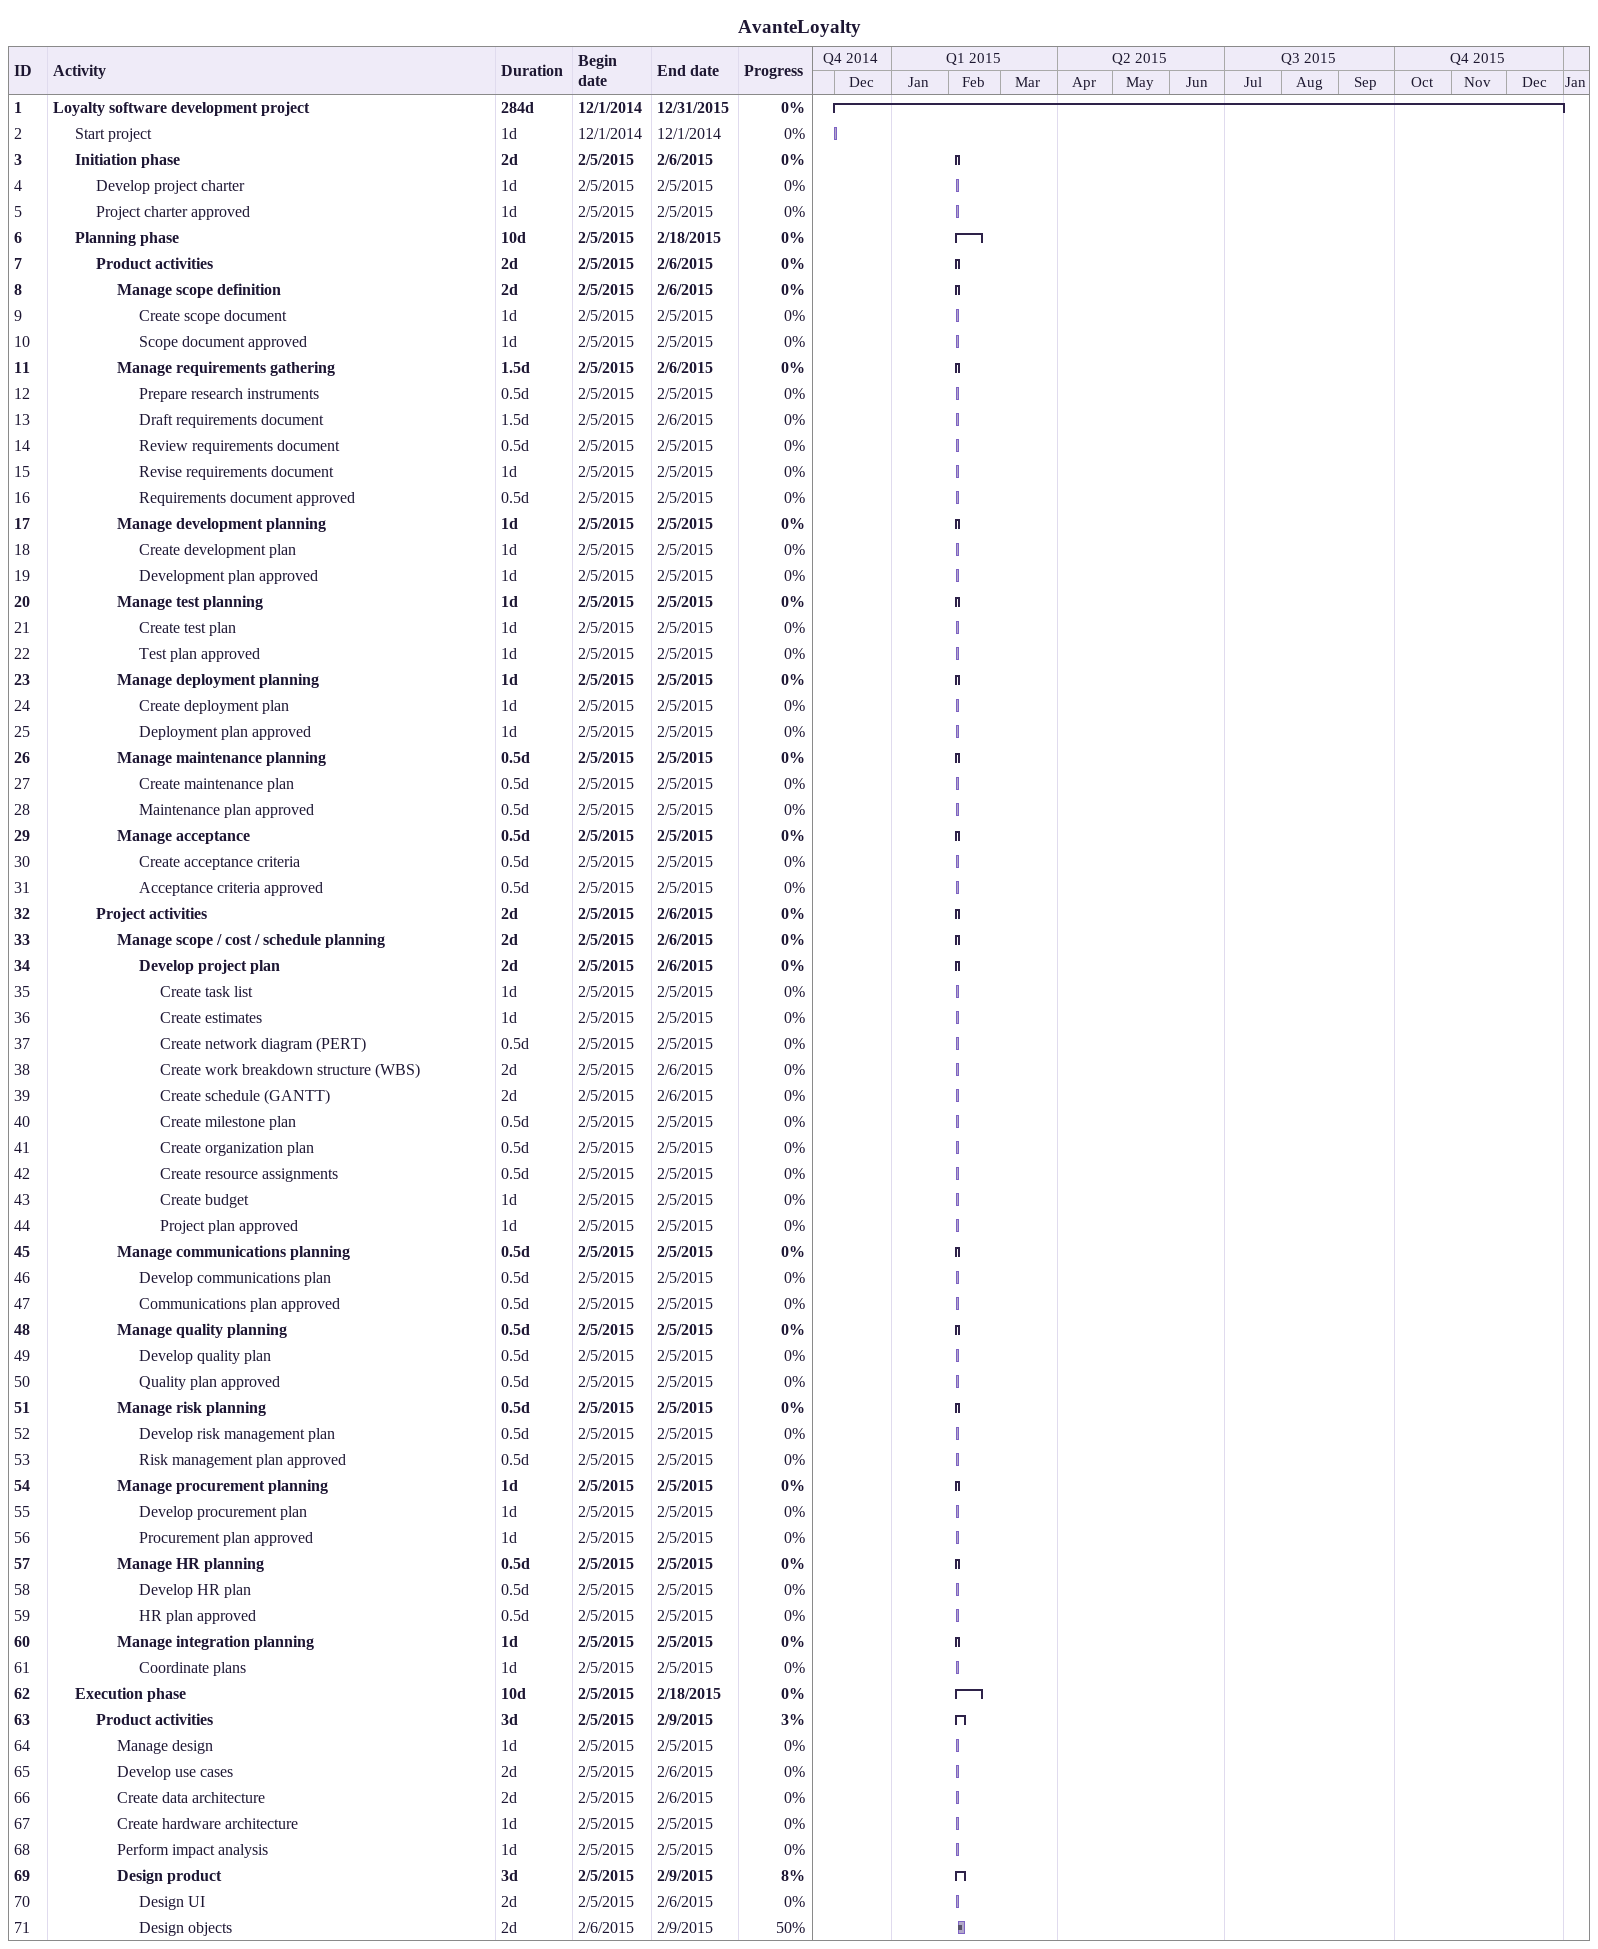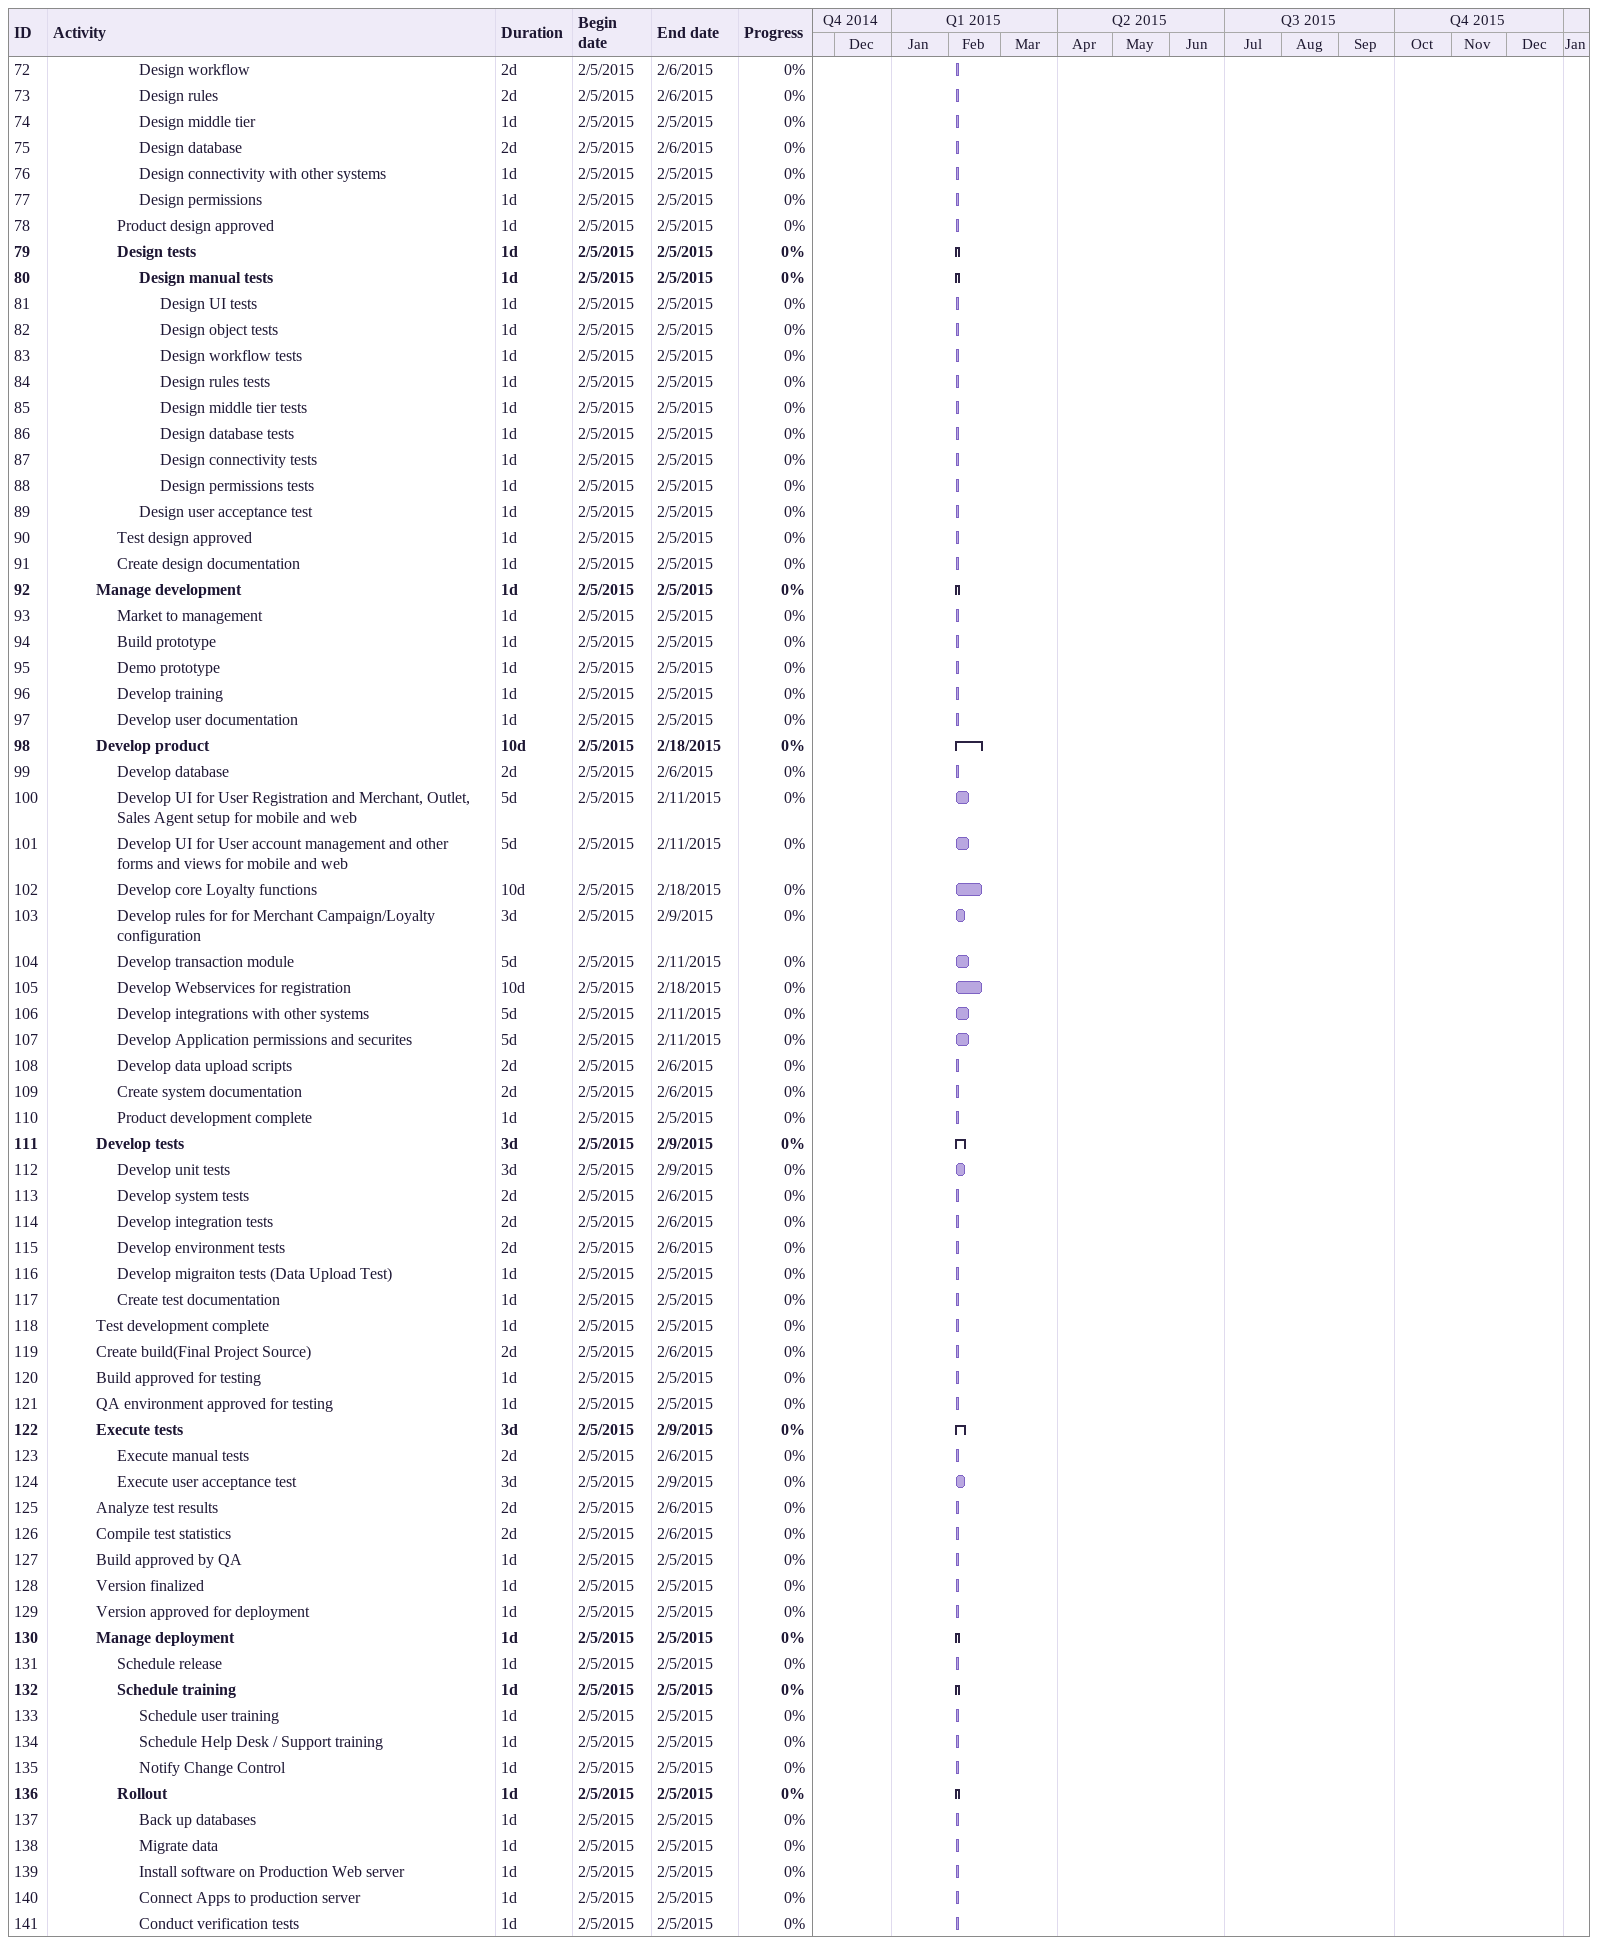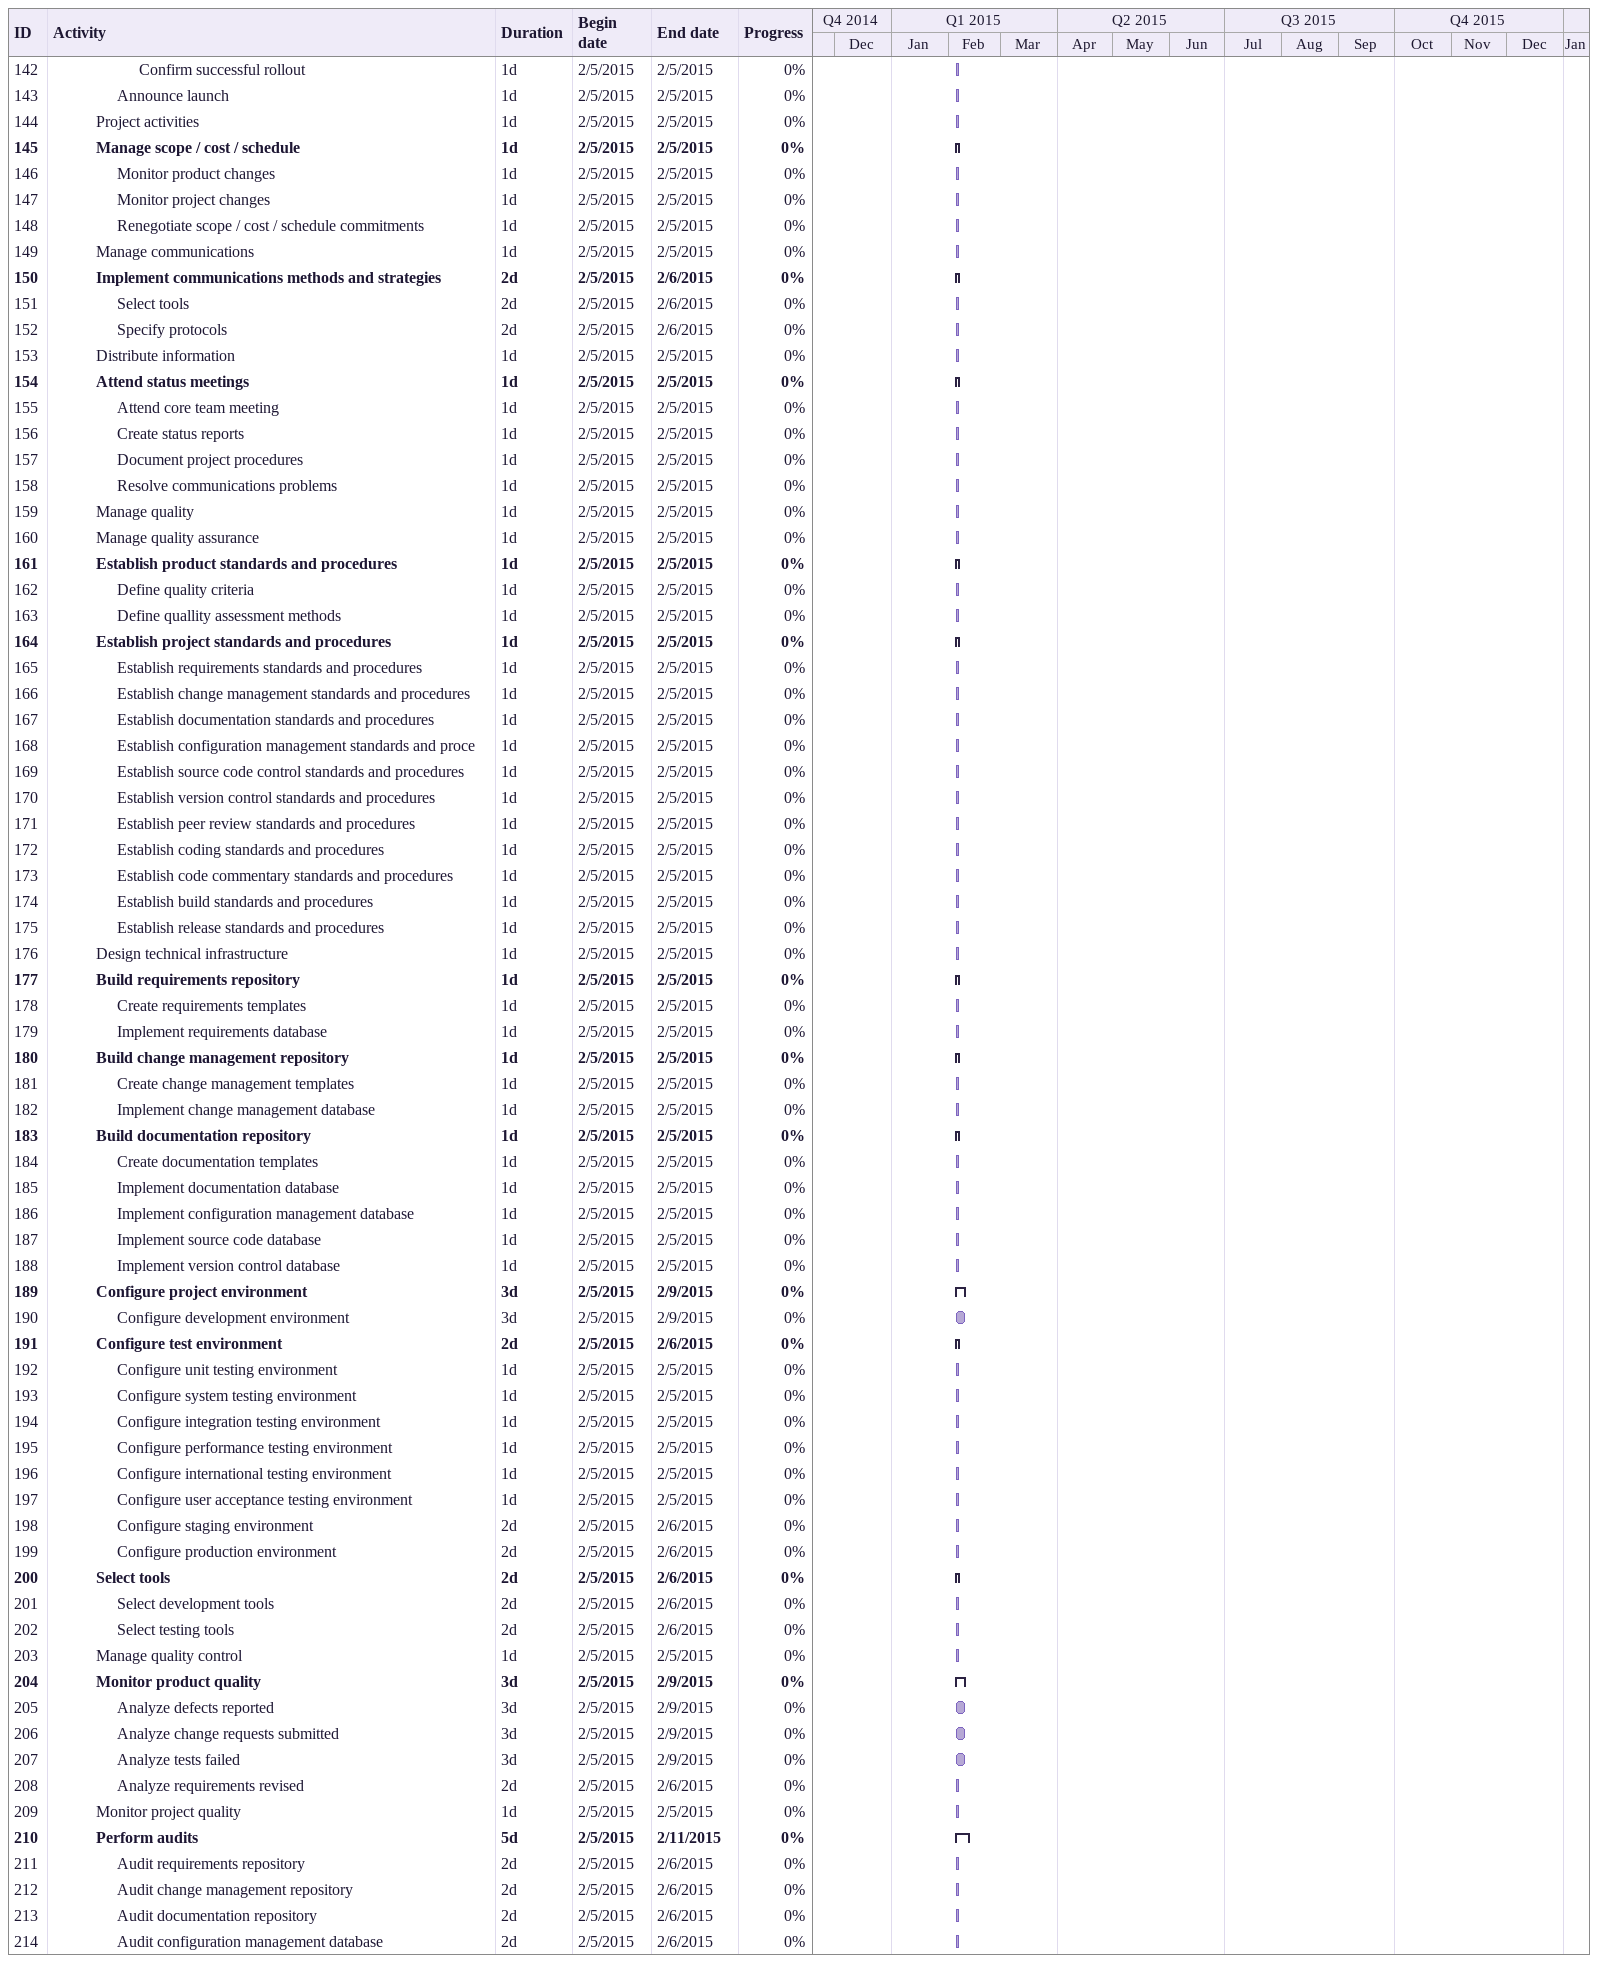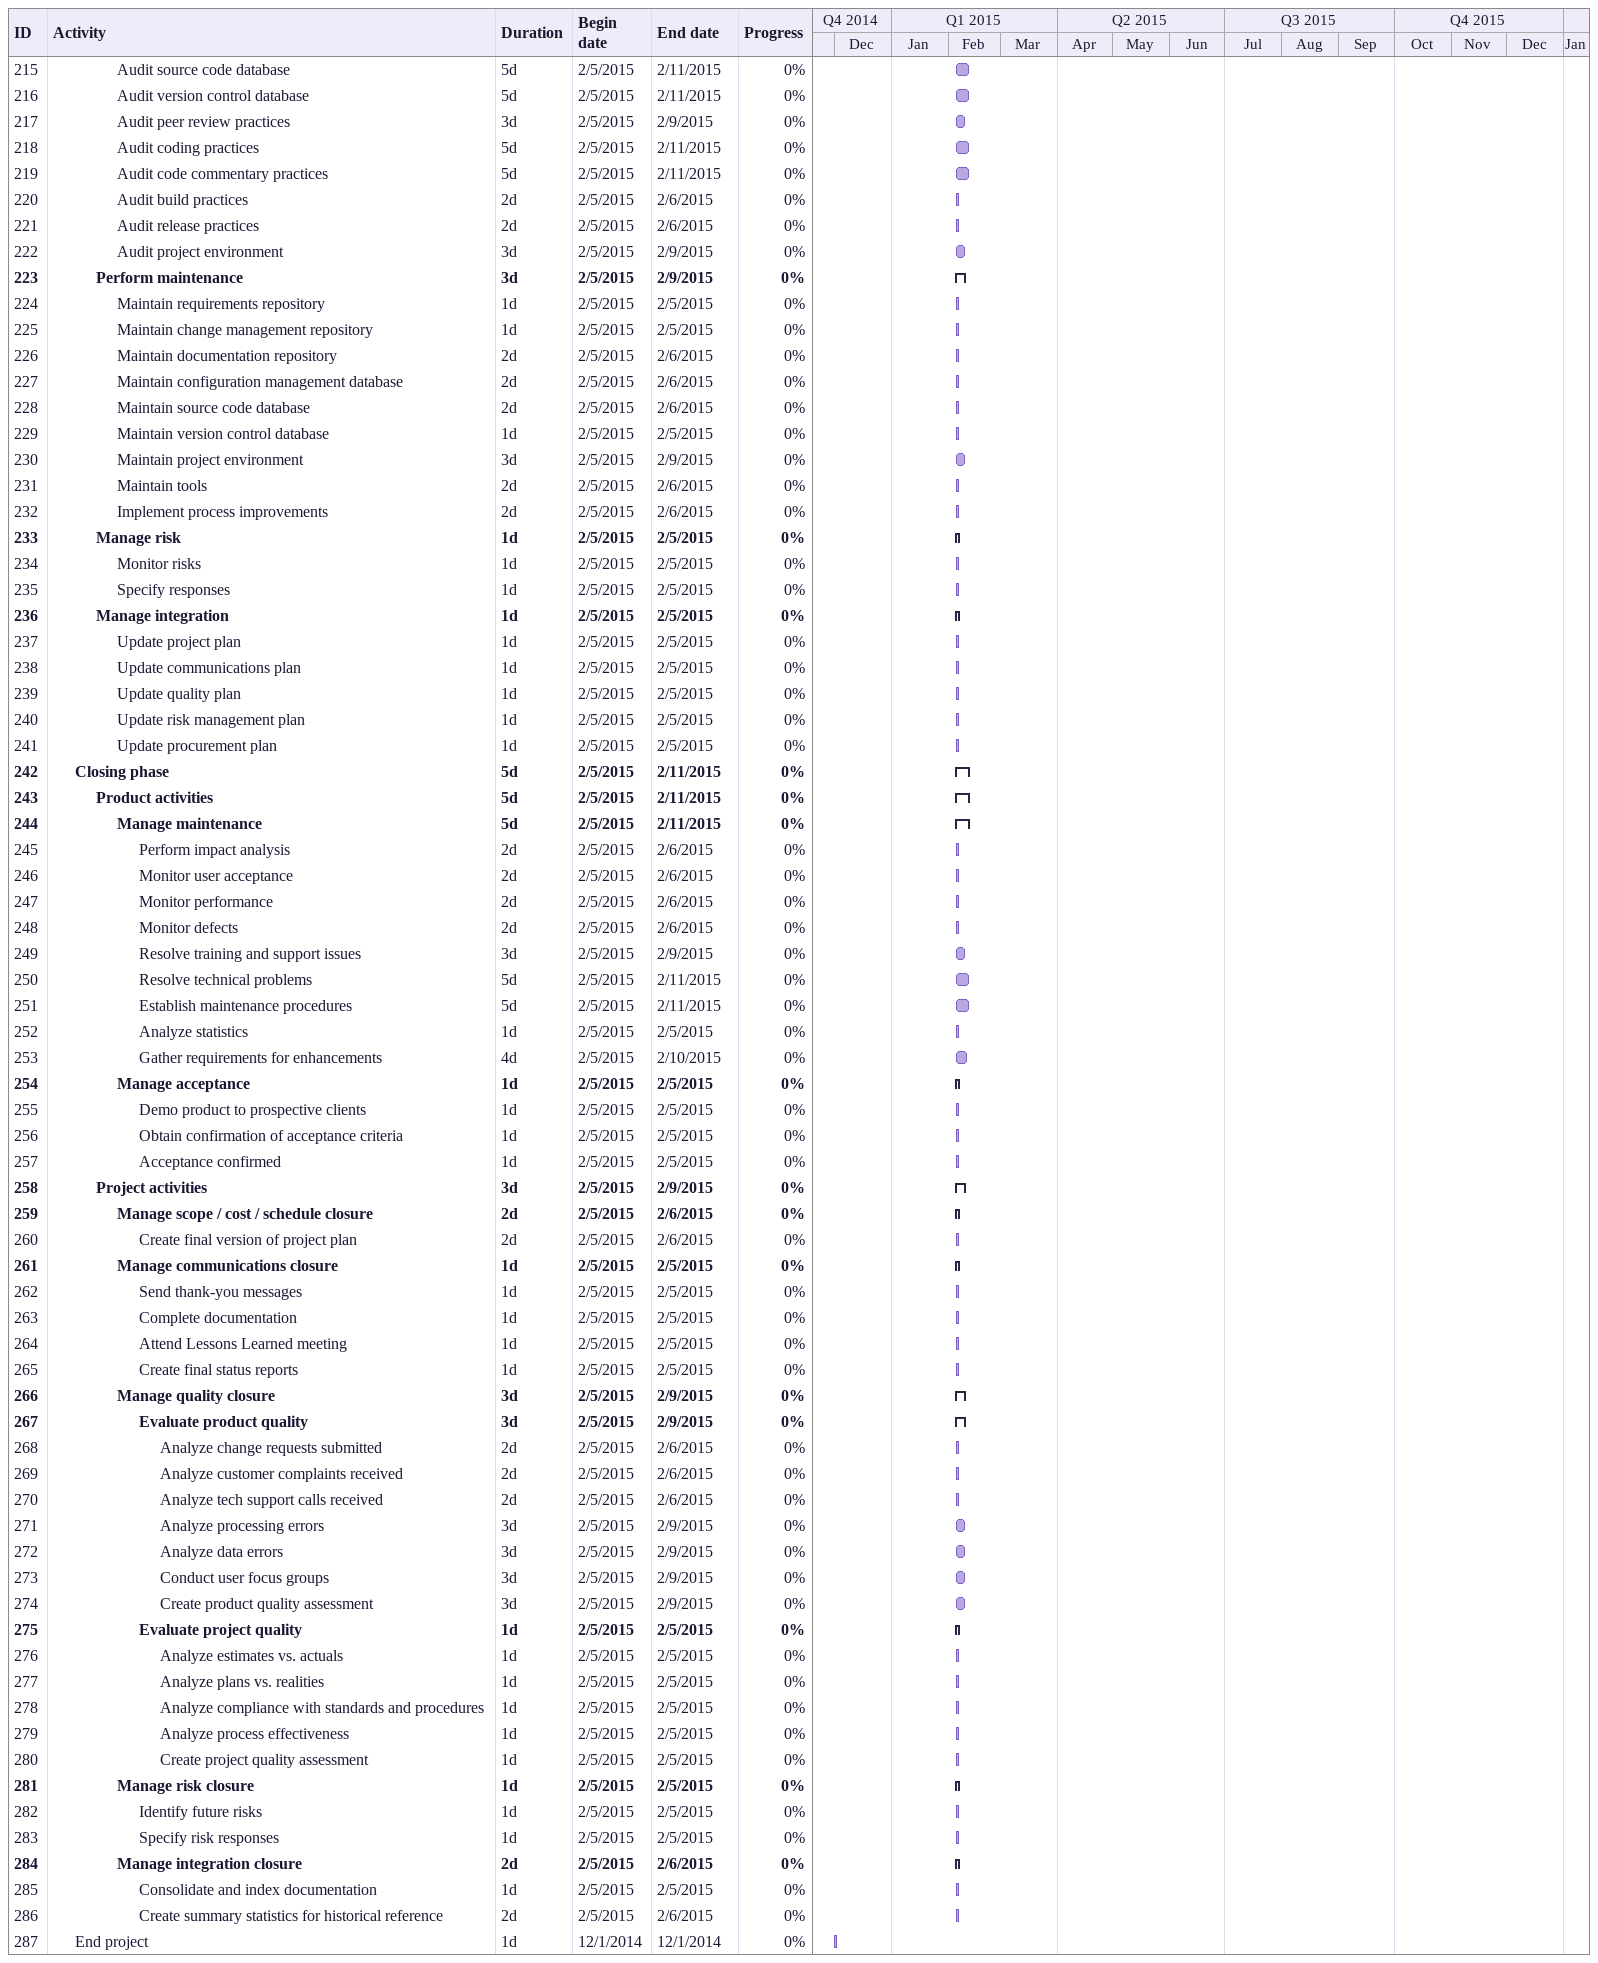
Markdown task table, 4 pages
AvanteLoyalty

| ID | Level | Task | Duration | Start | Finish | % complete |
|---|---|---|---|---|---|---|
| 1 | 1 | **Loyalty software development project** | 284d | 2014-12-01 | 2015-12-31 | 0 |
| 2 | 2 | Start project | 1d | 2014-12-01 | 2014-12-01 | 0 |
| 3 | 2 | **Initiation phase** | 2d | 2015-02-05 | 2015-02-06 | 0 |
| 4 | 3 | Develop project charter | 1d | 2015-02-05 | 2015-02-05 | 0 |
| 5 | 3 | Project charter approved | 1d | 2015-02-05 | 2015-02-05 | 0 |
| 6 | 2 | **Planning phase** | 10d | 2015-02-05 | 2015-02-18 | 0 |
| 7 | 3 | **Product activities** | 2d | 2015-02-05 | 2015-02-06 | 0 |
| 8 | 4 | **Manage scope definition** | 2d | 2015-02-05 | 2015-02-06 | 0 |
| 9 | 5 | Create scope document | 1d | 2015-02-05 | 2015-02-05 | 0 |
| 10 | 5 | Scope document approved | 1d | 2015-02-05 | 2015-02-05 | 0 |
| 11 | 4 | **Manage requirements gathering** | 1.5d | 2015-02-05 | 2015-02-06 | 0 |
| 12 | 5 | Prepare research instruments | 0.5d | 2015-02-05 | 2015-02-05 | 0 |
| 13 | 5 | Draft requirements document | 1.5d | 2015-02-05 | 2015-02-06 | 0 |
| 14 | 5 | Review requirements document | 0.5d | 2015-02-05 | 2015-02-05 | 0 |
| 15 | 5 | Revise requirements document | 1d | 2015-02-05 | 2015-02-05 | 0 |
| 16 | 5 | Requirements document approved | 0.5d | 2015-02-05 | 2015-02-05 | 0 |
| 17 | 4 | **Manage development planning** | 1d | 2015-02-05 | 2015-02-05 | 0 |
| 18 | 5 | Create development plan | 1d | 2015-02-05 | 2015-02-05 | 0 |
| 19 | 5 | Development plan approved | 1d | 2015-02-05 | 2015-02-05 | 0 |
| 20 | 4 | **Manage test planning** | 1d | 2015-02-05 | 2015-02-05 | 0 |
| 21 | 5 | Create test plan | 1d | 2015-02-05 | 2015-02-05 | 0 |
| 22 | 5 | Test plan approved | 1d | 2015-02-05 | 2015-02-05 | 0 |
| 23 | 4 | **Manage deployment planning** | 1d | 2015-02-05 | 2015-02-05 | 0 |
| 24 | 5 | Create deployment plan | 1d | 2015-02-05 | 2015-02-05 | 0 |
| 25 | 5 | Deployment plan approved | 1d | 2015-02-05 | 2015-02-05 | 0 |
| 26 | 4 | **Manage maintenance planning** | 0.5d | 2015-02-05 | 2015-02-05 | 0 |
| 27 | 5 | Create maintenance plan | 0.5d | 2015-02-05 | 2015-02-05 | 0 |
| 28 | 5 | Maintenance plan approved | 0.5d | 2015-02-05 | 2015-02-05 | 0 |
| 29 | 4 | **Manage acceptance** | 0.5d | 2015-02-05 | 2015-02-05 | 0 |
| 30 | 5 | Create acceptance criteria | 0.5d | 2015-02-05 | 2015-02-05 | 0 |
| 31 | 5 | Acceptance criteria approved | 0.5d | 2015-02-05 | 2015-02-05 | 0 |
| 32 | 3 | **Project activities** | 2d | 2015-02-05 | 2015-02-06 | 0 |
| 33 | 4 | **Manage scope / cost / schedule planning** | 2d | 2015-02-05 | 2015-02-06 | 0 |
| 34 | 5 | **Develop project plan** | 2d | 2015-02-05 | 2015-02-06 | 0 |
| 35 | 6 | Create task list | 1d | 2015-02-05 | 2015-02-05 | 0 |
| 36 | 6 | Create estimates | 1d | 2015-02-05 | 2015-02-05 | 0 |
| 37 | 6 | Create network diagram (PERT) | 0.5d | 2015-02-05 | 2015-02-05 | 0 |
| 38 | 6 | Create work breakdown structure (WBS) | 2d | 2015-02-05 | 2015-02-06 | 0 |
| 39 | 6 | Create schedule (GANTT) | 2d | 2015-02-05 | 2015-02-06 | 0 |
| 40 | 6 | Create milestone plan | 0.5d | 2015-02-05 | 2015-02-05 | 0 |
| 41 | 6 | Create organization plan | 0.5d | 2015-02-05 | 2015-02-05 | 0 |
| 42 | 6 | Create resource assignments | 0.5d | 2015-02-05 | 2015-02-05 | 0 |
| 43 | 6 | Create budget | 1d | 2015-02-05 | 2015-02-05 | 0 |
| 44 | 6 | Project plan approved | 1d | 2015-02-05 | 2015-02-05 | 0 |
| 45 | 4 | **Manage communications planning** | 0.5d | 2015-02-05 | 2015-02-05 | 0 |
| 46 | 5 | Develop communications plan | 0.5d | 2015-02-05 | 2015-02-05 | 0 |
| 47 | 5 | Communications plan approved | 0.5d | 2015-02-05 | 2015-02-05 | 0 |
| 48 | 4 | **Manage quality planning** | 0.5d | 2015-02-05 | 2015-02-05 | 0 |
| 49 | 5 | Develop quality plan | 0.5d | 2015-02-05 | 2015-02-05 | 0 |
| 50 | 5 | Quality plan approved | 0.5d | 2015-02-05 | 2015-02-05 | 0 |
| 51 | 4 | **Manage risk planning** | 0.5d | 2015-02-05 | 2015-02-05 | 0 |
| 52 | 5 | Develop risk management plan | 0.5d | 2015-02-05 | 2015-02-05 | 0 |
| 53 | 5 | Risk management plan approved | 0.5d | 2015-02-05 | 2015-02-05 | 0 |
| 54 | 4 | **Manage procurement planning** | 1d | 2015-02-05 | 2015-02-05 | 0 |
| 55 | 5 | Develop procurement plan | 1d | 2015-02-05 | 2015-02-05 | 0 |
| 56 | 5 | Procurement plan approved | 1d | 2015-02-05 | 2015-02-05 | 0 |
| 57 | 4 | **Manage HR planning** | 0.5d | 2015-02-05 | 2015-02-05 | 0 |
| 58 | 5 | Develop HR plan | 0.5d | 2015-02-05 | 2015-02-05 | 0 |
| 59 | 5 | HR plan approved | 0.5d | 2015-02-05 | 2015-02-05 | 0 |
| 60 | 4 | **Manage integration planning** | 1d | 2015-02-05 | 2015-02-05 | 0 |
| 61 | 5 | Coordinate plans | 1d | 2015-02-05 | 2015-02-05 | 0 |
| 62 | 2 | **Execution phase** | 10d | 2015-02-05 | 2015-02-18 | 0 |
| 63 | 3 | **Product activities** | 3d | 2015-02-05 | 2015-02-09 | 3 |
| 64 | 4 | Manage design | 1d | 2015-02-05 | 2015-02-05 | 0 |
| 65 | 4 | Develop use cases | 2d | 2015-02-05 | 2015-02-06 | 0 |
| 66 | 4 | Create data architecture | 2d | 2015-02-05 | 2015-02-06 | 0 |
| 67 | 4 | Create hardware architecture | 1d | 2015-02-05 | 2015-02-05 | 0 |
| 68 | 4 | Perform impact analysis | 1d | 2015-02-05 | 2015-02-05 | 0 |
| 69 | 4 | **Design product** | 3d | 2015-02-05 | 2015-02-09 | 8 |
| 70 | 5 | Design UI | 2d | 2015-02-05 | 2015-02-06 | 0 |
| 71 | 5 | Design objects | 2d | 2015-02-06 | 2015-02-09 | 50 |
| 72 | 5 | Design workflow | 2d | 2015-02-05 | 2015-02-06 | 0 |
| 73 | 5 | Design rules | 2d | 2015-02-05 | 2015-02-06 | 0 |
| 74 | 5 | Design middle tier | 1d | 2015-02-05 | 2015-02-05 | 0 |
| 75 | 5 | Design database | 2d | 2015-02-05 | 2015-02-06 | 0 |
| 76 | 5 | Design connectivity with other systems | 1d | 2015-02-05 | 2015-02-05 | 0 |
| 77 | 5 | Design permissions | 1d | 2015-02-05 | 2015-02-05 | 0 |
| 78 | 4 | Product design approved | 1d | 2015-02-05 | 2015-02-05 | 0 |
| 79 | 4 | **Design tests** | 1d | 2015-02-05 | 2015-02-05 | 0 |
| 80 | 5 | **Design manual tests** | 1d | 2015-02-05 | 2015-02-05 | 0 |
| 81 | 6 | Design UI tests | 1d | 2015-02-05 | 2015-02-05 | 0 |
| 82 | 6 | Design object tests | 1d | 2015-02-05 | 2015-02-05 | 0 |
| 83 | 6 | Design workflow tests | 1d | 2015-02-05 | 2015-02-05 | 0 |
| 84 | 6 | Design rules tests | 1d | 2015-02-05 | 2015-02-05 | 0 |
| 85 | 6 | Design middle tier tests | 1d | 2015-02-05 | 2015-02-05 | 0 |
| 86 | 6 | Design database tests | 1d | 2015-02-05 | 2015-02-05 | 0 |
| 87 | 6 | Design connectivity tests | 1d | 2015-02-05 | 2015-02-05 | 0 |
| 88 | 6 | Design permissions tests | 1d | 2015-02-05 | 2015-02-05 | 0 |
| 89 | 5 | Design user acceptance test | 1d | 2015-02-05 | 2015-02-05 | 0 |
| 90 | 4 | Test design approved | 1d | 2015-02-05 | 2015-02-05 | 0 |
| 91 | 4 | Create design documentation | 1d | 2015-02-05 | 2015-02-05 | 0 |
| 92 | 3 | **Manage development** | 1d | 2015-02-05 | 2015-02-05 | 0 |
| 93 | 4 | Market to management | 1d | 2015-02-05 | 2015-02-05 | 0 |
| 94 | 4 | Build prototype | 1d | 2015-02-05 | 2015-02-05 | 0 |
| 95 | 4 | Demo prototype | 1d | 2015-02-05 | 2015-02-05 | 0 |
| 96 | 4 | Develop training | 1d | 2015-02-05 | 2015-02-05 | 0 |
| 97 | 4 | Develop user documentation | 1d | 2015-02-05 | 2015-02-05 | 0 |
| 98 | 3 | **Develop product** | 10d | 2015-02-05 | 2015-02-18 | 0 |
| 99 | 4 | Develop database | 2d | 2015-02-05 | 2015-02-06 | 0 |
| 100 | 4 | Develop UI for User Registration and Merchant, Outlet, Sales Agent setup for mobile and web | 5d | 2015-02-05 | 2015-02-11 | 0 |
| 101 | 4 | Develop UI for User account management and other forms and views for mobile and web | 5d | 2015-02-05 | 2015-02-11 | 0 |
| 102 | 4 | Develop core Loyalty functions | 10d | 2015-02-05 | 2015-02-18 | 0 |
| 103 | 4 | Develop rules for for Merchant Campaign/Loyalty configuration | 3d | 2015-02-05 | 2015-02-09 | 0 |
| 104 | 4 | Develop transaction module | 5d | 2015-02-05 | 2015-02-11 | 0 |
| 105 | 4 | Develop Webservices for registration | 10d | 2015-02-05 | 2015-02-18 | 0 |
| 106 | 4 | Develop integrations with other systems | 5d | 2015-02-05 | 2015-02-11 | 0 |
| 107 | 4 | Develop Application permissions and securites | 5d | 2015-02-05 | 2015-02-11 | 0 |
| 108 | 4 | Develop data upload scripts | 2d | 2015-02-05 | 2015-02-06 | 0 |
| 109 | 4 | Create system documentation | 2d | 2015-02-05 | 2015-02-06 | 0 |
| 110 | 4 | Product development complete | 1d | 2015-02-05 | 2015-02-05 | 0 |
| 111 | 3 | **Develop tests** | 3d | 2015-02-05 | 2015-02-09 | 0 |
| 112 | 4 | Develop unit tests | 3d | 2015-02-05 | 2015-02-09 | 0 |
| 113 | 4 | Develop system tests | 2d | 2015-02-05 | 2015-02-06 | 0 |
| 114 | 4 | Develop integration tests | 2d | 2015-02-05 | 2015-02-06 | 0 |
| 115 | 4 | Develop environment tests | 2d | 2015-02-05 | 2015-02-06 | 0 |
| 116 | 4 | Develop migraiton tests (Data Upload Test) | 1d | 2015-02-05 | 2015-02-05 | 0 |
| 117 | 4 | Create test documentation | 1d | 2015-02-05 | 2015-02-05 | 0 |
| 118 | 3 | Test development complete | 1d | 2015-02-05 | 2015-02-05 | 0 |
| 119 | 3 | Create build(Final Project Source) | 2d | 2015-02-05 | 2015-02-06 | 0 |
| 120 | 3 | Build approved for testing | 1d | 2015-02-05 | 2015-02-05 | 0 |
| 121 | 3 | QA environment approved for testing | 1d | 2015-02-05 | 2015-02-05 | 0 |
| 122 | 3 | **Execute tests** | 3d | 2015-02-05 | 2015-02-09 | 0 |
| 123 | 4 | Execute manual tests | 2d | 2015-02-05 | 2015-02-06 | 0 |
| 124 | 4 | Execute user acceptance test | 3d | 2015-02-05 | 2015-02-09 | 0 |
| 125 | 3 | Analyze test results | 2d | 2015-02-05 | 2015-02-06 | 0 |
| 126 | 3 | Compile test statistics | 2d | 2015-02-05 | 2015-02-06 | 0 |
| 127 | 3 | Build approved by QA | 1d | 2015-02-05 | 2015-02-05 | 0 |
| 128 | 3 | Version finalized | 1d | 2015-02-05 | 2015-02-05 | 0 |
| 129 | 3 | Version approved for deployment | 1d | 2015-02-05 | 2015-02-05 | 0 |
| 130 | 3 | **Manage deployment** | 1d | 2015-02-05 | 2015-02-05 | 0 |
| 131 | 4 | Schedule release | 1d | 2015-02-05 | 2015-02-05 | 0 |
| 132 | 4 | **Schedule training** | 1d | 2015-02-05 | 2015-02-05 | 0 |
| 133 | 5 | Schedule user training | 1d | 2015-02-05 | 2015-02-05 | 0 |
| 134 | 5 | Schedule Help Desk / Support training | 1d | 2015-02-05 | 2015-02-05 | 0 |
| 135 | 5 | Notify Change Control | 1d | 2015-02-05 | 2015-02-05 | 0 |
| 136 | 4 | **Rollout** | 1d | 2015-02-05 | 2015-02-05 | 0 |
| 137 | 5 | Back up databases | 1d | 2015-02-05 | 2015-02-05 | 0 |
| 138 | 5 | Migrate data | 1d | 2015-02-05 | 2015-02-05 | 0 |
| 139 | 5 | Install software on Production Web server | 1d | 2015-02-05 | 2015-02-05 | 0 |
| 140 | 5 | Connect Apps to production server | 1d | 2015-02-05 | 2015-02-05 | 0 |
| 141 | 5 | Conduct verification tests | 1d | 2015-02-05 | 2015-02-05 | 0 |
| 142 | 5 | Confirm successful rollout | 1d | 2015-02-05 | 2015-02-05 | 0 |
| 143 | 4 | Announce launch | 1d | 2015-02-05 | 2015-02-05 | 0 |
| 144 | 3 | Project activities | 1d | 2015-02-05 | 2015-02-05 | 0 |
| 145 | 3 | **Manage scope / cost / schedule** | 1d | 2015-02-05 | 2015-02-05 | 0 |
| 146 | 4 | Monitor product changes | 1d | 2015-02-05 | 2015-02-05 | 0 |
| 147 | 4 | Monitor project changes | 1d | 2015-02-05 | 2015-02-05 | 0 |
| 148 | 4 | Renegotiate scope / cost / schedule commitments | 1d | 2015-02-05 | 2015-02-05 | 0 |
| 149 | 3 | Manage communications | 1d | 2015-02-05 | 2015-02-05 | 0 |
| 150 | 3 | **Implement communications methods and strategies** | 2d | 2015-02-05 | 2015-02-06 | 0 |
| 151 | 4 | Select tools | 2d | 2015-02-05 | 2015-02-06 | 0 |
| 152 | 4 | Specify protocols | 2d | 2015-02-05 | 2015-02-06 | 0 |
| 153 | 3 | Distribute information | 1d | 2015-02-05 | 2015-02-05 | 0 |
| 154 | 3 | **Attend status meetings** | 1d | 2015-02-05 | 2015-02-05 | 0 |
| 155 | 4 | Attend core team meeting | 1d | 2015-02-05 | 2015-02-05 | 0 |
| 156 | 4 | Create status reports | 1d | 2015-02-05 | 2015-02-05 | 0 |
| 157 | 4 | Document project procedures | 1d | 2015-02-05 | 2015-02-05 | 0 |
| 158 | 4 | Resolve communications problems | 1d | 2015-02-05 | 2015-02-05 | 0 |
| 159 | 3 | Manage quality | 1d | 2015-02-05 | 2015-02-05 | 0 |
| 160 | 3 | Manage quality assurance | 1d | 2015-02-05 | 2015-02-05 | 0 |
| 161 | 3 | **Establish product standards and procedures** | 1d | 2015-02-05 | 2015-02-05 | 0 |
| 162 | 4 | Define quality criteria | 1d | 2015-02-05 | 2015-02-05 | 0 |
| 163 | 4 | Define quallity assessment methods | 1d | 2015-02-05 | 2015-02-05 | 0 |
| 164 | 3 | **Establish project standards and procedures** | 1d | 2015-02-05 | 2015-02-05 | 0 |
| 165 | 4 | Establish requirements standards and procedures | 1d | 2015-02-05 | 2015-02-05 | 0 |
| 166 | 4 | Establish change management standards and procedures | 1d | 2015-02-05 | 2015-02-05 | 0 |
| 167 | 4 | Establish documentation standards and procedures | 1d | 2015-02-05 | 2015-02-05 | 0 |
| 168 | 4 | Establish configuration management standards and proce | 1d | 2015-02-05 | 2015-02-05 | 0 |
| 169 | 4 | Establish source code control standards and procedures | 1d | 2015-02-05 | 2015-02-05 | 0 |
| 170 | 4 | Establish version control standards and procedures | 1d | 2015-02-05 | 2015-02-05 | 0 |
| 171 | 4 | Establish peer review standards and procedures | 1d | 2015-02-05 | 2015-02-05 | 0 |
| 172 | 4 | Establish coding standards and procedures | 1d | 2015-02-05 | 2015-02-05 | 0 |
| 173 | 4 | Establish code commentary standards and procedures | 1d | 2015-02-05 | 2015-02-05 | 0 |
| 174 | 4 | Establish build standards and procedures | 1d | 2015-02-05 | 2015-02-05 | 0 |
| 175 | 4 | Establish release standards and procedures | 1d | 2015-02-05 | 2015-02-05 | 0 |
| 176 | 3 | Design technical infrastructure | 1d | 2015-02-05 | 2015-02-05 | 0 |
| 177 | 3 | **Build requirements repository** | 1d | 2015-02-05 | 2015-02-05 | 0 |
| 178 | 4 | Create requirements templates | 1d | 2015-02-05 | 2015-02-05 | 0 |
| 179 | 4 | Implement requirements database | 1d | 2015-02-05 | 2015-02-05 | 0 |
| 180 | 3 | **Build change management repository** | 1d | 2015-02-05 | 2015-02-05 | 0 |
| 181 | 4 | Create change management templates | 1d | 2015-02-05 | 2015-02-05 | 0 |
| 182 | 4 | Implement change management database | 1d | 2015-02-05 | 2015-02-05 | 0 |
| 183 | 3 | **Build documentation repository** | 1d | 2015-02-05 | 2015-02-05 | 0 |
| 184 | 4 | Create documentation templates | 1d | 2015-02-05 | 2015-02-05 | 0 |
| 185 | 4 | Implement documentation database | 1d | 2015-02-05 | 2015-02-05 | 0 |
| 186 | 4 | Implement configuration management database | 1d | 2015-02-05 | 2015-02-05 | 0 |
| 187 | 4 | Implement source code database | 1d | 2015-02-05 | 2015-02-05 | 0 |
| 188 | 4 | Implement version control database | 1d | 2015-02-05 | 2015-02-05 | 0 |
| 189 | 3 | **Configure project environment** | 3d | 2015-02-05 | 2015-02-09 | 0 |
| 190 | 4 | Configure development environment | 3d | 2015-02-05 | 2015-02-09 | 0 |
| 191 | 3 | **Configure test environment** | 2d | 2015-02-05 | 2015-02-06 | 0 |
| 192 | 4 | Configure unit testing environment | 1d | 2015-02-05 | 2015-02-05 | 0 |
| 193 | 4 | Configure system testing environment | 1d | 2015-02-05 | 2015-02-05 | 0 |
| 194 | 4 | Configure integration testing environment | 1d | 2015-02-05 | 2015-02-05 | 0 |
| 195 | 4 | Configure performance testing environment | 1d | 2015-02-05 | 2015-02-05 | 0 |
| 196 | 4 | Configure international testing environment | 1d | 2015-02-05 | 2015-02-05 | 0 |
| 197 | 4 | Configure user acceptance testing environment | 1d | 2015-02-05 | 2015-02-05 | 0 |
| 198 | 4 | Configure staging environment | 2d | 2015-02-05 | 2015-02-06 | 0 |
| 199 | 4 | Configure production environment | 2d | 2015-02-05 | 2015-02-06 | 0 |
| 200 | 3 | **Select tools** | 2d | 2015-02-05 | 2015-02-06 | 0 |
| 201 | 4 | Select development tools | 2d | 2015-02-05 | 2015-02-06 | 0 |
| 202 | 4 | Select testing tools | 2d | 2015-02-05 | 2015-02-06 | 0 |
| 203 | 3 | Manage quality control | 1d | 2015-02-05 | 2015-02-05 | 0 |
| 204 | 3 | **Monitor product quality** | 3d | 2015-02-05 | 2015-02-09 | 0 |
| 205 | 4 | Analyze defects reported | 3d | 2015-02-05 | 2015-02-09 | 0 |
| 206 | 4 | Analyze change requests submitted | 3d | 2015-02-05 | 2015-02-09 | 0 |
| 207 | 4 | Analyze tests failed | 3d | 2015-02-05 | 2015-02-09 | 0 |
| 208 | 4 | Analyze requirements revised | 2d | 2015-02-05 | 2015-02-06 | 0 |
| 209 | 3 | Monitor project quality | 1d | 2015-02-05 | 2015-02-05 | 0 |
| 210 | 3 | **Perform audits** | 5d | 2015-02-05 | 2015-02-11 | 0 |
| 211 | 4 | Audit requirements repository | 2d | 2015-02-05 | 2015-02-06 | 0 |
| 212 | 4 | Audit change management repository | 2d | 2015-02-05 | 2015-02-06 | 0 |
| 213 | 4 | Audit documentation repository | 2d | 2015-02-05 | 2015-02-06 | 0 |
| 214 | 4 | Audit configuration management database | 2d | 2015-02-05 | 2015-02-06 | 0 |
| 215 | 4 | Audit source code database | 5d | 2015-02-05 | 2015-02-11 | 0 |
| 216 | 4 | Audit version control database | 5d | 2015-02-05 | 2015-02-11 | 0 |
| 217 | 4 | Audit peer review practices | 3d | 2015-02-05 | 2015-02-09 | 0 |
| 218 | 4 | Audit coding practices | 5d | 2015-02-05 | 2015-02-11 | 0 |
| 219 | 4 | Audit code commentary practices | 5d | 2015-02-05 | 2015-02-11 | 0 |
| 220 | 4 | Audit build practices | 2d | 2015-02-05 | 2015-02-06 | 0 |
| 221 | 4 | Audit release practices | 2d | 2015-02-05 | 2015-02-06 | 0 |
| 222 | 4 | Audit project environment | 3d | 2015-02-05 | 2015-02-09 | 0 |
| 223 | 3 | **Perform maintenance** | 3d | 2015-02-05 | 2015-02-09 | 0 |
| 224 | 4 | Maintain requirements repository | 1d | 2015-02-05 | 2015-02-05 | 0 |
| 225 | 4 | Maintain change management repository | 1d | 2015-02-05 | 2015-02-05 | 0 |
| 226 | 4 | Maintain documentation repository | 2d | 2015-02-05 | 2015-02-06 | 0 |
| 227 | 4 | Maintain configuration management database | 2d | 2015-02-05 | 2015-02-06 | 0 |
| 228 | 4 | Maintain source code database | 2d | 2015-02-05 | 2015-02-06 | 0 |
| 229 | 4 | Maintain version control database | 1d | 2015-02-05 | 2015-02-05 | 0 |
| 230 | 4 | Maintain project environment | 3d | 2015-02-05 | 2015-02-09 | 0 |
| 231 | 4 | Maintain tools | 2d | 2015-02-05 | 2015-02-06 | 0 |
| 232 | 4 | Implement process improvements | 2d | 2015-02-05 | 2015-02-06 | 0 |
| 233 | 3 | **Manage risk** | 1d | 2015-02-05 | 2015-02-05 | 0 |
| 234 | 4 | Monitor risks | 1d | 2015-02-05 | 2015-02-05 | 0 |
| 235 | 4 | Specify responses | 1d | 2015-02-05 | 2015-02-05 | 0 |
| 236 | 3 | **Manage integration** | 1d | 2015-02-05 | 2015-02-05 | 0 |
| 237 | 4 | Update project plan | 1d | 2015-02-05 | 2015-02-05 | 0 |
| 238 | 4 | Update communications plan | 1d | 2015-02-05 | 2015-02-05 | 0 |
| 239 | 4 | Update quality plan | 1d | 2015-02-05 | 2015-02-05 | 0 |
| 240 | 4 | Update risk management plan | 1d | 2015-02-05 | 2015-02-05 | 0 |
| 241 | 4 | Update procurement plan | 1d | 2015-02-05 | 2015-02-05 | 0 |
| 242 | 2 | **Closing phase** | 5d | 2015-02-05 | 2015-02-11 | 0 |
| 243 | 3 | **Product activities** | 5d | 2015-02-05 | 2015-02-11 | 0 |
| 244 | 4 | **Manage maintenance** | 5d | 2015-02-05 | 2015-02-11 | 0 |
| 245 | 5 | Perform impact analysis | 2d | 2015-02-05 | 2015-02-06 | 0 |
| 246 | 5 | Monitor user acceptance | 2d | 2015-02-05 | 2015-02-06 | 0 |
| 247 | 5 | Monitor performance | 2d | 2015-02-05 | 2015-02-06 | 0 |
| 248 | 5 | Monitor defects | 2d | 2015-02-05 | 2015-02-06 | 0 |
| 249 | 5 | Resolve training and support issues | 3d | 2015-02-05 | 2015-02-09 | 0 |
| 250 | 5 | Resolve technical problems | 5d | 2015-02-05 | 2015-02-11 | 0 |
| 251 | 5 | Establish maintenance procedures | 5d | 2015-02-05 | 2015-02-11 | 0 |
| 252 | 5 | Analyze statistics | 1d | 2015-02-05 | 2015-02-05 | 0 |
| 253 | 5 | Gather requirements for enhancements | 4d | 2015-02-05 | 2015-02-10 | 0 |
| 254 | 4 | **Manage acceptance** | 1d | 2015-02-05 | 2015-02-05 | 0 |
| 255 | 5 | Demo product to prospective clients | 1d | 2015-02-05 | 2015-02-05 | 0 |
| 256 | 5 | Obtain confirmation of acceptance criteria | 1d | 2015-02-05 | 2015-02-05 | 0 |
| 257 | 5 | Acceptance confirmed | 1d | 2015-02-05 | 2015-02-05 | 0 |
| 258 | 3 | **Project activities** | 3d | 2015-02-05 | 2015-02-09 | 0 |
| 259 | 4 | **Manage scope / cost / schedule closure** | 2d | 2015-02-05 | 2015-02-06 | 0 |
| 260 | 5 | Create final version of project plan | 2d | 2015-02-05 | 2015-02-06 | 0 |
| 261 | 4 | **Manage communications closure** | 1d | 2015-02-05 | 2015-02-05 | 0 |
| 262 | 5 | Send thank-you messages | 1d | 2015-02-05 | 2015-02-05 | 0 |
| 263 | 5 | Complete documentation | 1d | 2015-02-05 | 2015-02-05 | 0 |
| 264 | 5 | Attend Lessons Learned meeting | 1d | 2015-02-05 | 2015-02-05 | 0 |
| 265 | 5 | Create final status reports | 1d | 2015-02-05 | 2015-02-05 | 0 |
| 266 | 4 | **Manage quality closure** | 3d | 2015-02-05 | 2015-02-09 | 0 |
| 267 | 5 | **Evaluate product quality** | 3d | 2015-02-05 | 2015-02-09 | 0 |
| 268 | 6 | Analyze change requests submitted | 2d | 2015-02-05 | 2015-02-06 | 0 |
| 269 | 6 | Analyze customer complaints received | 2d | 2015-02-05 | 2015-02-06 | 0 |
| 270 | 6 | Analyze tech support calls received | 2d | 2015-02-05 | 2015-02-06 | 0 |
| 271 | 6 | Analyze processing errors | 3d | 2015-02-05 | 2015-02-09 | 0 |
| 272 | 6 | Analyze data errors | 3d | 2015-02-05 | 2015-02-09 | 0 |
| 273 | 6 | Conduct user focus groups | 3d | 2015-02-05 | 2015-02-09 | 0 |
| 274 | 6 | Create product quality assessment | 3d | 2015-02-05 | 2015-02-09 | 0 |
| 275 | 5 | **Evaluate project quality** | 1d | 2015-02-05 | 2015-02-05 | 0 |
| 276 | 6 | Analyze estimates vs. actuals | 1d | 2015-02-05 | 2015-02-05 | 0 |
| 277 | 6 | Analyze plans vs. realities | 1d | 2015-02-05 | 2015-02-05 | 0 |
| 278 | 6 | Analyze compliance with standards and procedures | 1d | 2015-02-05 | 2015-02-05 | 0 |
| 279 | 6 | Analyze process effectiveness | 1d | 2015-02-05 | 2015-02-05 | 0 |
| 280 | 6 | Create project quality assessment | 1d | 2015-02-05 | 2015-02-05 | 0 |
| 281 | 4 | **Manage risk closure** | 1d | 2015-02-05 | 2015-02-05 | 0 |
| 282 | 5 | Identify future risks | 1d | 2015-02-05 | 2015-02-05 | 0 |
| 283 | 5 | Specify risk responses | 1d | 2015-02-05 | 2015-02-05 | 0 |
| 284 | 4 | **Manage integration closure** | 2d | 2015-02-05 | 2015-02-06 | 0 |
| 285 | 5 | Consolidate and index documentation | 1d | 2015-02-05 | 2015-02-05 | 0 |
| 286 | 5 | Create summary statistics for historical reference | 2d | 2015-02-05 | 2015-02-06 | 0 |
| 287 | 2 | End project | 1d | 2014-12-01 | 2014-12-01 | 0 |
